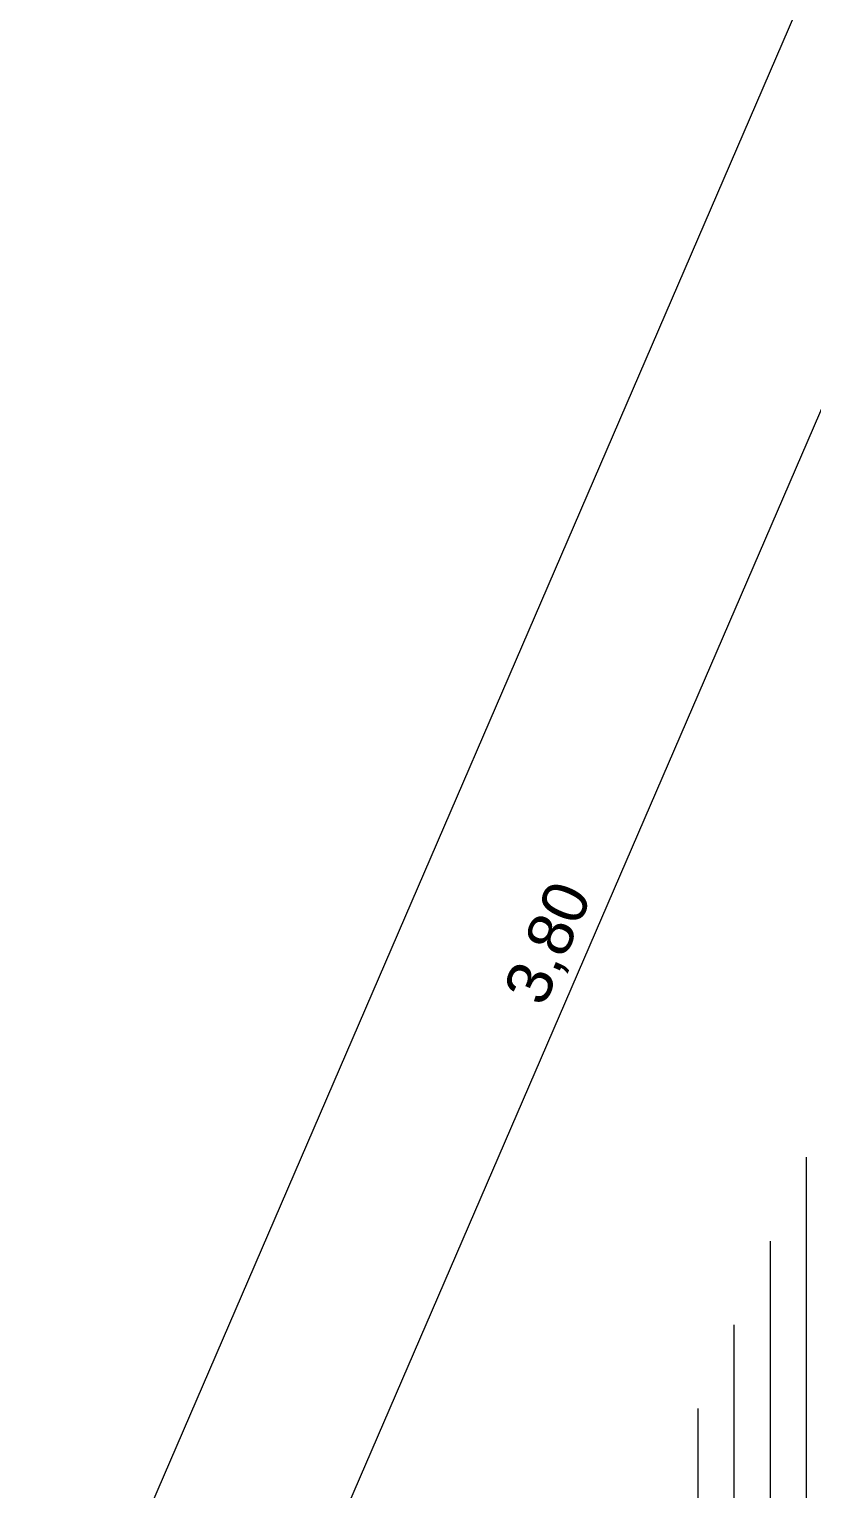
# Model space of a CAD drawing. Header units: millimetres. Extents: x 12535256 to 12566104, y 356204449 to 356234587.
# Drawn here: x 12536049 to 12538214, y 356216012 to 356220046 of the extents above; entities that cross this region are included whole.
import ezdxf

# ---------------------------------------------------------------- set-up
doc = ezdxf.new("R2010")
doc.units = ezdxf.units.MM
doc.header["$MEASUREMENT"] = 0
doc.layers.add('New_110 Bemassungen Ausführung', color=7, linetype='Continuous')
doc.layers.add('New_110 Bemassungen Ausführung_Pen_No__1', color=7, linetype='Continuous', lineweight=13)
doc.layers.add('New_255 Plangrafiken_Pen_No__39', color=8, linetype='Continuous', lineweight=13)
doc.styles.add('GENERATED_STYLE_1', font='arial.ttf')
doc.dimstyles.new('GENERATED_STYLE__1', dxfattribs={"dimtxt": 125, "dimasz": 47.5, "dimexe": 0.18, "dimexo": 2, "dimgap": 0, "dimtad": 1, "dimlfac": 0.001, "dimzin": 0, "dimdsep": 46, "dimtxsty": 'GENERATED_STYLE_1', "dimblk": 'ARROWHEAD_2', "dimblk1": 'ARROWHEAD_2', "dimblk2": 'ARROWHEAD_2', "dimcen": 0.09, "dimclrd": 7, "dimclre": 7, "dimclrt": 7, "dimadec": 0, "dimazin": 0, "dimtfac": 1, "dimtdec": 4, "dimtmove": 0, "dimatfit": 3, "dimfxl": 1, "dimtolj": 1, "dimtzin": 0, "dimarcsym": 0})

# ---------------------------------------------------------------- blocks, each defined once
blk = doc.blocks.new('*X23', base_point=(12240439.2, 356160438.4))
at = {"layer": 'New_255 Plangrafiken_Pen_No__39', "color": 8, "linetype": 'Continuous', "lineweight": 13}
for p, q in [((12538198.2, 356216928.3), (12538198.2, 356216683.6)), ((12538198.2, 356216928.3), (12538198.2, 356216683.6)), ((12538098.2, 356216696.8), (12538098.2, 356216683.6)), ((12538098.2, 356216696.8), (12538098.2, 356216683.6)), ((12538098.2, 356216683.6), (12538098.2, 356216433.6)), ((12538098.2, 356216683.6), (12538098.2, 356216433.6)), ((12538198.2, 356216683.6), (12538198.2, 356216433.6)), ((12538198.2, 356216683.6), (12538198.2, 356216433.6)), ((12537998.2, 356216465.3), (12537998.2, 356216433.6)), ((12537998.2, 356216465.3), (12537998.2, 356216433.6)), ((12537998.2, 356216433.6), (12537998.2, 356216183.6)), ((12537998.2, 356216433.6), (12537998.2, 356216183.6)), ((12538098.2, 356216433.6), (12538098.2, 356216183.6)), ((12538098.2, 356216433.6), (12538098.2, 356216183.6)), ((12538198.2, 356216433.6), (12538198.2, 356216183.6)), ((12538198.2, 356216433.6), (12538198.2, 356216183.6)), ((12537898.2, 356216233.8), (12537898.2, 356216183.6)), ((12537898.2, 356216233.8), (12537898.2, 356216183.6)), ((12537898.2, 356216183.6), (12537898.2, 356215933.6)), ((12537898.2, 356216183.6), (12537898.2, 356215933.6)), ((12537998.2, 356216183.6), (12537998.2, 356215933.6)), ((12537998.2, 356216183.6), (12537998.2, 356215933.6)), ((12538098.2, 356216183.6), (12538098.2, 356215933.6)), ((12538098.2, 356216183.6), (12538098.2, 356215933.6)), ((12538198.2, 356216183.6), (12538198.2, 356215933.6)), ((12538198.2, 356216183.6), (12538198.2, 356215933.6))]:
    blk.add_line(p, q, dxfattribs=at)
blk = doc.blocks.new('Fill_3', base_point=(12240439.2, 356160438.4))
at = {"layer": 'New_255 Plangrafiken_Pen_No__39', "color": 8, "linetype": 'Continuous', "lineweight": 13}
blk.add_blockref('*X23', (12240439.2, 356160438.4), dxfattribs=at)
blk = doc.blocks.new('*D228', base_point=(12240439.2, 356160438.4))
at = {"layer": 'New_110 Bemassungen Ausführung_Pen_No__1', "color": 7, "linetype": 'Continuous', "lineweight": 13, "transparency": 16777216}
for p, q in [((12538395.5, 356219356.6), (12538336, 356219218.9)), ((12538293, 356219237.5), (12538379, 356219200.3)), ((12538357.5, 356219190), (12538314.4, 356219247.9)), ((12538336, 356219218.9), (12536829, 356215730.5)), ((12536850.6, 356215701.6), (12536807.5, 356215759.5)), ((12536786, 356215749.1), (12536872.1, 356215711.9))]:
    blk.add_line(p, q, dxfattribs=at)
at = {"layer": 'New_110 Bemassungen Ausführung_Pen_No__1', "color": 7, "lineweight": 13, "transparency": 16777216, "insert": (12537493.4, 356217331.5), "char_height": 125, "attachment_point": 7, "rotation": 66.6365, "style": 'GENERATED_STYLE_1'}
blk.add_mtext('\\A1;{\\pql;\\fArial|b0|i0|c0|p0;\\W1.000000;3,80}', dxfattribs=at)
blk = doc.blocks.new('ARROWHEAD_2')
at = {"color": 0, "linetype": 'Continuous', "lineweight": 0}
for p, q in [((0, 0), (-1, 0)), ((-0.378, -0.655), (0.378, 0.655))]:
    blk.add_line(p, q, dxfattribs=at)
blk = doc.blocks.new('*D230', base_point=(12240439.2, 356160438.4))
at = {"layer": 'New_110 Bemassungen Ausführung_Pen_No__1', "color": 7, "linetype": 'Continuous', "lineweight": 13, "transparency": 16777216}
for p, q in [((12544146.5, 356233851.7), (12544103.4, 356233909.6)), ((12544124.9, 356233880.7), (12544137.1, 356233908.7)), ((12536092.4, 356215286.2), (12544124.9, 356233880.7)), ((12544168, 356233862.1), (12544081.9, 356233899.3)), ((12536070.9, 356215315.1), (12536114, 356215257.2)), ((12536135.5, 356215267.6), (12536049.4, 356215304.8)), ((12536080.3, 356215258.1), (12536092.4, 356215286.2))]:
    blk.add_line(p, q, dxfattribs=at)
at = {"layer": 'New_110 Bemassungen Ausführung_Pen_No__1', "color": 7, "lineweight": 13, "transparency": 16777216, "insert": (12540015.7, 356224355.7), "char_height": 125, "attachment_point": 7, "rotation": 66.6365, "style": 'GENERATED_STYLE_1'}
blk.add_mtext('\\A1;{\\pql;\\fArial|b0|i0|c0|p0;\\W1.000000;20,25\\fArial|b0|i0|c0|p0;\\W1.000000;\\A1{\\H.66x;\\S5^  ;}}', dxfattribs=at)

msp = doc.modelspace()

# ---------------------------------------------------------------- block references
at = {"layer": 'New_255 Plangrafiken_Pen_No__39', "color": 8, "linetype": 'Continuous', "lineweight": 13}
msp.add_blockref('Fill_3', (12240439.157, 356160438.356), dxfattribs=at)

# ---------------------------------------------------------------- dimensions: what is measured, and where the dimension line sits
at = {"layer": 'New_110 Bemassungen Ausführung', "color": 7, "linetype": 'Continuous', "lineweight": 13}
for base, p1, p2, angle, picture, middle in [((12544124.947, 356233880.663), (12539094.979, 356213989.136), (12546730.633, 356232755.05), 66.636458, '*D230', (12540080.601, 356224739.037)), ((12536829.039, 356215730.506), (12543848.113, 356216837.784), (12548491.076, 356210692.7), 246.636458, '*D228', (12537500.201, 356217504.827))]:
    dim = msp.add_linear_dim(base=base, p1=p1, p2=p2, angle=angle, dimstyle='GENERATED_STYLE__1', dxfattribs=at)
    dim.commit()
    dim.dimension.update_dxf_attribs({"geometry": picture, "text_midpoint": middle, "dimtype": 160, "text_rotation": 66.636458})

doc.saveas('drawing.dxf')
